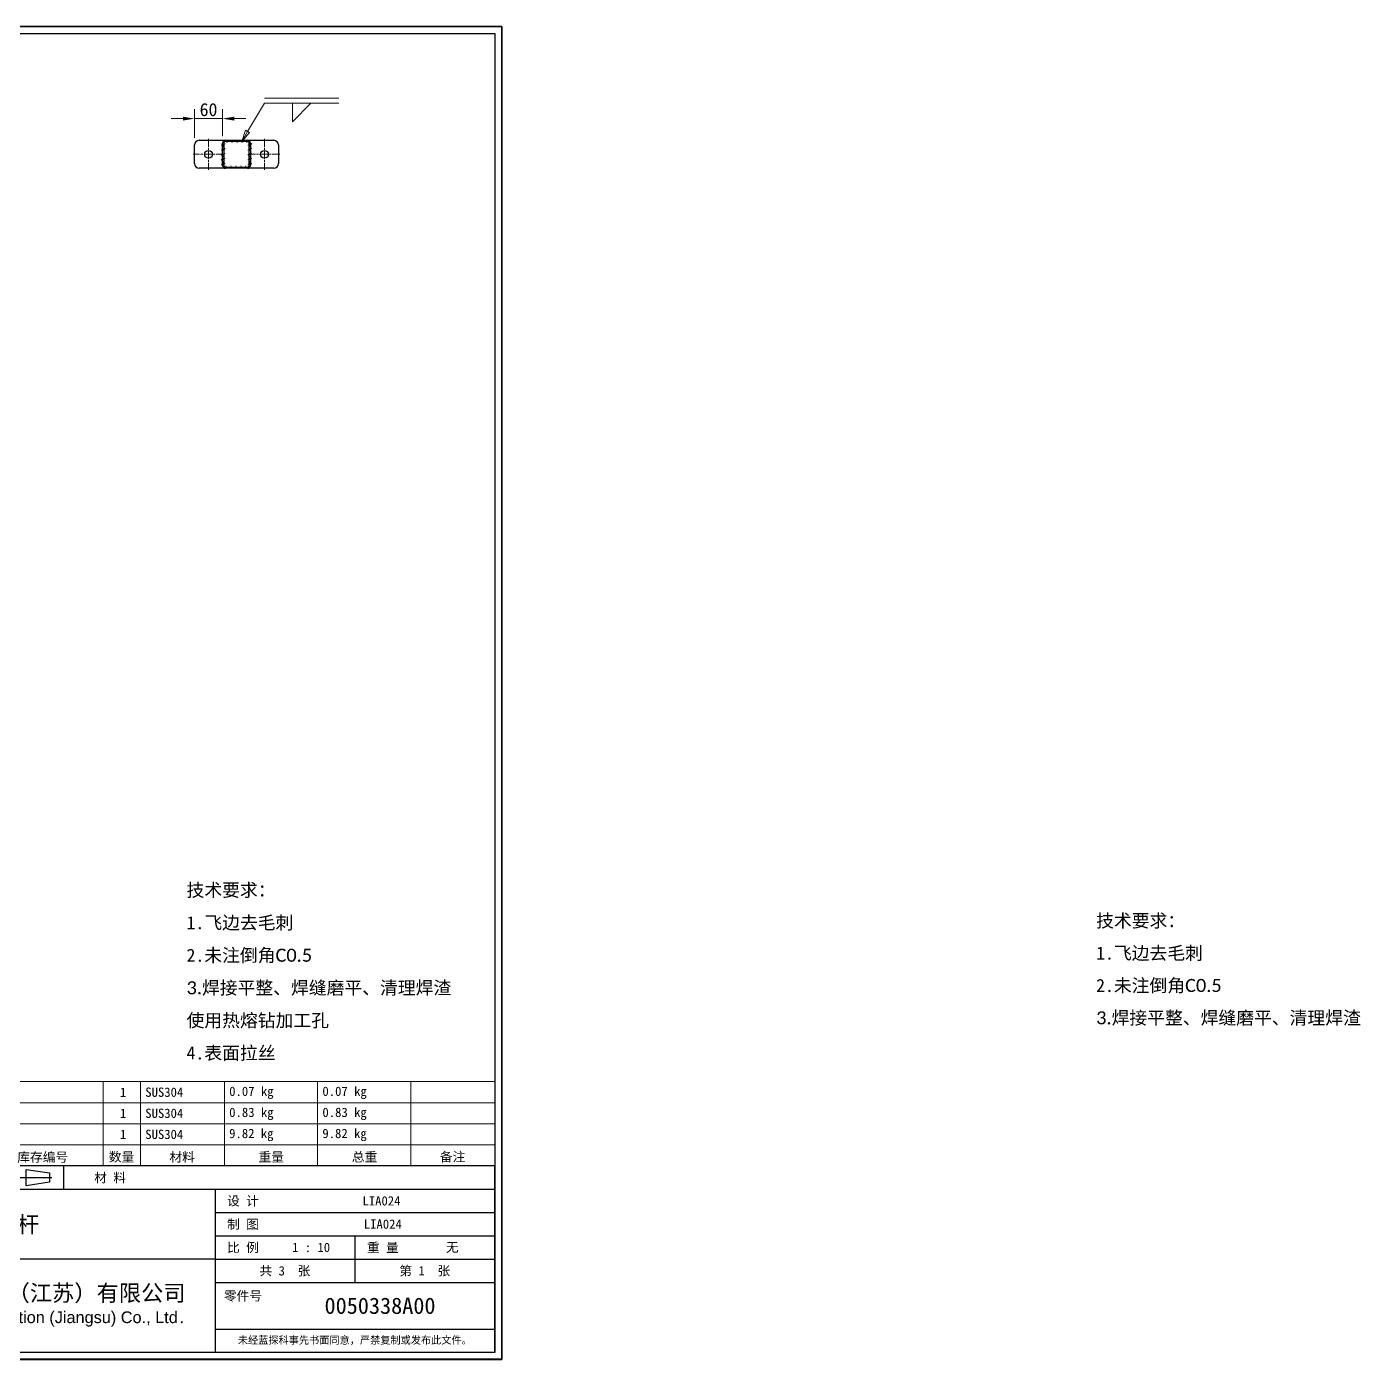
# Model space of a CAD drawing. Header units: millimetres. Extents: x 60 to 5987, y 55 to 2915.
# Drawn here: x 3126 to 5987, y 55 to 2915 of the extents above; entities that cross this region are included whole.
import ezdxf
from ezdxf.enums import TextEntityAlignment as Align

# ---------------------------------------------------------------- set-up
doc = ezdxf.new("R2010")
doc.units = ezdxf.units.MM
doc.header["$LTSCALE"] = 10
doc.linetypes.add('CHAIN', pattern=[0.3543, 0.2362, -0.0295, 0.0591, -0.0295])
doc.linetypes.add('DASHED', pattern=[0.2067, 0.1654, -0.0413])
for name, color, linetype, lineweight in [('1', 7, 'Continuous', 18), ('可见 (ISO)', 7, 'Continuous', 25), ('图框 (ISO)', 7, 'Continuous', 35), ('标题 (ISO)', 7, 'Continuous', 25)]:
    doc.layers.add(name, color=color, linetype=linetype, lineweight=lineweight)
for name, color, linetype, lineweight, true_color in [('中心标记 (ISO)', 1, 'CHAIN', 18, 0xff0000), ('尺寸 (ISO)', 7, 'Continuous', 18, 0x008000), ('符号 (ISO)', 7, 'Continuous', 18, 0x008000), ('隐藏 (ISO)', 5, 'DASHED', 18, 0x0000ff)]:
    doc.layers.add(name, color=color, linetype=linetype, lineweight=lineweight, true_color=true_color)
doc.styles.add('文本样式164', font='SimSun.ttf')
doc.styles.add('文本样式165', font='SimSun.ttf')
doc.styles.add('文本样式74', font='SimSun.ttf')
doc.styles.add('最新国标', font='simfang.ttf')
doc.styles.add('注释文本 (ISO)', font='simfang.ttf')
doc.dimstyles.new('默认 (GB)', dxfattribs={"dimscale": 10, "dimtxt": 2.8, "dimasz": 2.5, "dimexe": 2, "dimexo": 1.5, "dimgap": 0.5, "dimtad": 1, "dimtoh": 1, "dimdsep": 46, "dimtxsty": '最新国标', "dimcen": 0.09, "dimdle": 10, "dimclrd": 256, "dimclre": 256, "dimclrt": 256, "dimaunit": 1, "dimadec": 3, "dimazin": 2, "dimtfac": 0.535714, "dimtdec": 3, "dimtmove": 0, "dimatfit": 3, "dimfxl": 0, "dimtolj": 1, "dimlwd": -1, "dimlwe": -1, "dimarcsym": 0})

# ---------------------------------------------------------------- blocks, each defined once
blk = doc.blocks.new('图框 最新国标')
at = {"layer": '图框 (ISO)'}
for p, q in [((6, 7), (6, 291.5)), ((6, 291.5), (414.5, 291.5)), ((414.5, 291.5), (414.5, 5.5)), ((6, 7), (6, 5.5)), ((6, 7), (6, 5.5)), ((414.5, 5.5), (6, 5.5))]:
    blk.add_line(p, q, dxfattribs=at)
at = {"layer": '图框 (ISO)', "color": 7, "linetype": 'Continuous', "lineweight": 25}
for p, q in [((18, 290), (413, 290)), ((18, 7), (18, 290)), ((18, 290), (413, 290)), ((53, 290), (53, 282)), ((413, 290), (413, 7)), ((413, 290), (413, 7)), ((53, 282), (18, 282)), ((413, 7), (6, 7)), ((413, 7), (18, 7))]:
    blk.add_line(p, q, dxfattribs=at)
at = {"layer": '图框 (ISO)', "style": '文本样式74'}
blk.add_attdef('零件代号_001', (44.43, 287.25), '', height=2.5, rotation=180, dxfattribs=at)
blk = doc.blocks.new('标题栏 最新国标')
at = {"layer": '标题 (ISO)'}
for p, q in [((381.98, -183.84), (196.98, -183.84)), ((196.98, -183.84), (196.98, -223.84)), ((254.48, -183.84), (254.48, -188.84)), ((269.48, -183.84), (269.48, -188.84)), ((281.48, -188.09), (281.48, -184.59)), ((281.48, -184.59), (286.48, -185.34)), ((286.48, -185.34), (286.48, -187.34)), ((289.48, -183.84), (289.48, -188.84)), ((381.98, -223.84), (381.98, -183.84)), ((383.48, -183.84), (383.48, -225.34)), ((286.48, -187.34), (281.48, -188.09)), ((196.98, -188.84), (381.98, -188.84)), ((232.98, -188.84), (232.98, -223.84)), ((321.98, -188.84), (321.98, -223.84)), ((321.98, -193.84), (381.98, -193.84)), ((321.98, -198.84), (381.98, -198.84)), ((351.98, -198.84), (351.98, -208.84)), ((321.98, -203.84), (232.98, -203.84)), ((321.98, -203.84), (381.98, -203.84)), ((321.98, -208.84), (381.98, -208.84)), ((321.98, -218.84), (381.98, -218.84)), ((196.98, -223.84), (381.98, -223.84)), ((383.48, -225.34), (196.98, -225.34))]:
    blk.add_line(p, q, dxfattribs=at)
at = {"layer": '标题 (ISO)', "linetype": 'CHAIN', "ltscale": 5.000333}
blk.add_line((274.98, -184.09), (274.98, -188.59), dxfattribs=at)
at = {"layer": '标题 (ISO)', "linetype": 'CHAIN', "ltscale": 15.834605}
blk.add_line((272.73, -186.34), (286.98, -186.34), dxfattribs=at)
at = {"layer": '标题 (ISO)'}
for radius in [1.75, 1]:
    blk.add_circle((274.98, -186.34), radius, dxfattribs=at)
at = {"layer": '1', "style": '文本样式164'}
for s, p in [('UNIT: mm', (261.98, -186.34)), ('材 料', (299.48, -186.34)), ('设 计', (327.98, -191.34)), ('制 图', (327.98, -196.34)), ('比 例', (327.98, -201.34)), ('重 量', (357.98, -201.34)), ('共 3  张', (336.98, -206.34)), ('第 1  张', (366.98, -206.34))]:
    blk.add_text(s, height=2, dxfattribs=at).set_placement(p, align=Align.MIDDLE_CENTER)
at = {"layer": '标题 (ISO)', "style": '注释文本 (ISO)'}
for s, insert, char_height, attachment_point, line_spacing_factor in [('\\fSimSun|b0|i0;{\\H1.3000;      未注公差角度及线性公差使用m\\P}\\fSimSun|b0|i0;{\\H1.3000;（GB/T1804-2000），未注形位公差使\\P}\\fSimSun|b0|i0;{\\H1.3000;用K级（GB/T 1184-1996）。\\P}\\fSimSun|b0|i0;{\\H1.3000;—————————————————\\P}\\fSimSun|b0|i0;{\\H1.3000;             6以下    ±0.05 mm\\P}\\fSimSun|b0|i0;{\\H1.3000;     6 ～   30以下    ±0.10 mm\\P}\\fSimSun|b0|i0;{\\H1.3000;    30 ～  120以下    ±0.15 mm\\P}\\fSimSun|b0|i0;{\\H1.3000;   120 ～  400以下    ±0.20 mm\\P}\\fSimSun|b0|i0;{\\H1.3000;   400 ～ 1000以下    ±0.30 mm\\P}\\fSimSun|b0|i0;{\\H1.3000;  1000 ～ 2000以下    ±0.50 mm\\P}\\fSimSun|b0|i0;{\\H1.3000;          2000以上    ±0.80 mm\\P}\\fSimSun|b0|i0;{\\H1.3000;\\P}\\fSimSun|b0|i0;{\\H1.3000;           300以下    ±30′\\P}\\fSimSun|b0|i0;{\\H1.3000;   300 ～ 1000以下    ±15′\\P}\\fSimSun|b0|i0;{\\H1.3000;          1000以上    ±5′}', (198.48, -206.63), 1.3, 4, 1.023913), ('{\\fMicrosoft YaHei|b0|i0|c134|p34;\\H1.75x;蓝探科工业自动化（江苏）有限公司\\P\\fArial|b0|i0|c0|p34;\\H0.71429x;Lantech Industrial Automation (Jiangsu) Co., Ltd\\fFangSong|b0|i0|c134|p49;.\\H1.15195x; }', (277.48, -213.84), 2, 5, 0.978695)]:
    blk.add_mtext(s, dxfattribs=dict(at, insert=insert, char_height=char_height, attachment_point=attachment_point, line_spacing_factor=line_spacing_factor))
at = {"layer": '标题 (ISO)', "attachment_point": 5, "style": '注释文本 (ISO)'}
for s, insert, char_height in [('\\fFangSong|b0|i0;LIA024', (357.98, -196.34), 2), ('\\fFangSong|b0|i0;零件号', (327.98, -211.84), 2), ('\\fSimSun|b0|i0;{\\H1.6000;未经蓝探科事先书面同意，严禁复制或发布此文件。}', (351.98, -221.34), 1.6)]:
    blk.add_mtext(s, dxfattribs=dict(at, insert=insert, char_height=char_height))
at = {"layer": '标题 (ISO)', "style": '注释文本 (ISO)'}
blk.add_attdef('材料', text='', height=2, dxfattribs=at).set_placement((324.48, -186.34), align=Align.MIDDLE_CENTER)
at = {"layer": '标题 (ISO)'}
for tag, p, height, style in [('设计人_001', (353.61, -192.33), 2, '注释文本 (ISO)'), ('库存编号_001', (269.96, -198.13), 3.5, '文本样式165'), ('视图比例_001', (338.51, -202.33), 2, '注释文本 (ISO)'), ('质量\\P3;_001', (371.53, -202.3), 2, '注释文本 (ISO)'), ('零件代号_001', (345.48, -215.59), 3.5, '文本样式165')]:
    blk.add_attdef(tag, p, '', height=height, dxfattribs=dict(at, style=style))
blk = doc.blocks.new('Caterpillar1')
at = {"layer": '符号 (ISO)'}
for centre in [(355.97, 266.86), (357.04, 266.86), (358.11, 266.86), (359.17, 266.86), (360.24, 266.86)]:
    blk.add_arc(centre, 0.45, 138.1897, 221.8103, dxfattribs=at)
blk = doc.blocks.new('Caterpillar2')
at = {"layer": '符号 (ISO)'}
for centre in [(354.86, 266.72), (354.86, 265.66), (354.86, 264.61), (354.86, 263.55), (354.86, 262.5)]:
    blk.add_arc(centre, 0.45, 228.1897, 311.8103, dxfattribs=at)
blk = doc.blocks.new('Caterpillar3')
at = {"layer": '符号 (ISO)'}
for centre in [(355, 261.36), (356.06, 261.36), (357.11, 261.36), (358.17, 261.36), (359.22, 261.36)]:
    blk.add_arc(centre, 0.45, 318.1897, 41.8103, dxfattribs=at)
blk = doc.blocks.new('Caterpillar4')
at = {"layer": '符号 (ISO)'}
for centre in [(360.36, 265.72), (360.36, 264.67), (360.36, 263.61), (360.36, 262.56), (360.36, 261.5)]:
    blk.add_arc(centre, 0.45, 48.1897, 131.8103, dxfattribs=at)
blk = doc.blocks.new('Caterpillar5')
at = {"layer": '符号 (ISO)'}
for centre in [(354.61, 265.74), (354.61, 264.68), (354.61, 263.61), (354.61, 262.55), (354.61, 261.48)]:
    blk.add_arc(centre, 0.45, 48.1897, 131.8103, dxfattribs=at)
blk = doc.blocks.new('Caterpillar6')
at = {"layer": '符号 (ISO)'}
for centre in [(360.61, 266.74), (360.61, 265.67), (360.61, 264.61), (360.61, 263.54), (360.61, 262.48)]:
    blk.add_arc(centre, 0.45, 228.1897, 311.8103, dxfattribs=at)
blk = doc.blocks.new('焊接符号标识符1')
at = {"layer": '符号 (ISO)'}
for p, q in [((359.99, 269.01), (363.59, 275.1)), ((363.59, 275.1), (379.59, 275.1)), ((369.59, 275.1), (373.59, 275.1)), ((373.59, 275.1), (369.59, 271.1)), ((369.59, 271.1), (369.59, 275.1)), ((359.56, 269.27), (358.72, 266.86)), ((359.99, 269.01), (358.72, 266.86)), ((360.42, 268.76), (359.56, 269.27)), ((358.72, 266.86), (360.42, 268.76))]:
    blk.add_line(p, q, dxfattribs=at)
at = {"layer": '符号 (ISO)', "linetype": 'DASHED', "ltscale": 12.901145}
blk.add_line((363.59, 276.15), (379.59, 276.15), dxfattribs=at)
at = {"layer": '符号 (ISO)', "flags": 128}
blk.add_lwpolyline([(359.56, 269.27), (358.72, 266.86), (360.42, 268.76), (359.56, 269.27)], dxfattribs=at)
at = {"layer": '符号 (ISO)'}
blk.add_solid([(359.56, 269.27), (358.72, 266.86), (360.42, 268.76), (359.56, 269.27)], dxfattribs=at)
blk = doc.blocks.new('*D59')
at = {"layer": 'Defpoints', "color": 0, "transparency": 16777216}
for p in [(3546.1, 2717.6), (3486.1, 2661.1), (3546.1, 2664.9)]:
    blk.add_point(p, dxfattribs=at)
at = {"layer": '尺寸 (ISO)', "color": 116, "true_color": 0x00803f, "transparency": 16777216}
for p, q in [((3486.1, 2676.1), (3486.1, 2737.6)), ((3546.1, 2679.9), (3546.1, 2737.6)), ((3461.1, 2717.6), (3436.1, 2717.6)), ((3486.1, 2717.6), (3546.1, 2717.6)), ((3571.1, 2717.6), (3596.1, 2717.6))]:
    blk.add_line(p, q, dxfattribs=at)
for points in [[(3461.1, 2721.8), (3461.1, 2713.5), (3486.1, 2717.6)], [(3571.1, 2721.8), (3571.1, 2713.5), (3546.1, 2717.6)]]:
    blk.add_solid(points, dxfattribs=at)
at = {"layer": '尺寸 (ISO)', "transparency": 16777216, "insert": (3516.1, 2736.8), "char_height": 28, "attachment_point": 5, "style": '最新国标'}
blk.add_mtext('\\A1;60', dxfattribs=at)
blk = doc.blocks.new('明细栏')
at = {"layer": '符号 (ISO)'}
for p, q in [((413, 65.1), (270.2, 65.1)), ((270.2, 65.1), (270.2, 51.53)), ((278.2, 65.1), (278.2, 51.53)), ((303.6, 65.1), (303.6, 51.53)), ((329, 65.1), (329, 51.53)), ((337, 65.1), (337, 51.53)), ((355, 65.1), (355, 51.53)), ((375, 65.1), (375, 51.53)), ((395, 65.1), (395, 51.53)), ((413, 65.1), (413, 51.53)), ((413, 60.58), (270.2, 60.58)), ((413, 56.05), (270.2, 56.05)), ((413, 51.53), (270.2, 51.53)), ((270.2, 47), (270.2, 51.53)), ((278.2, 47), (278.2, 51.53)), ((303.6, 47), (303.6, 51.53)), ((329, 47), (329, 51.53)), ((337, 47), (337, 51.53)), ((355, 47), (355, 51.53)), ((375, 47), (375, 51.53)), ((395, 47), (395, 51.53)), ((413, 47), (413, 51.53)), ((413, 47), (270.2, 47))]:
    blk.add_line(p, q, dxfattribs=at)
at = {"layer": '符号 (ISO)', "char_height": 2, "attachment_point": 7, "style": '注释文本 (ISO)'}
for s, insert in [('3', (273.63, 61.8)), ('0050338A02', (279.24, 61.79)), ('封板', (304.74, 61.28)), ('1', (332.61, 61.82)), ('SUS304', (338.03, 61.8)), ('0.07 kg', (356.04, 61.37)), ('0.07 kg', (376.04, 61.37)), ('2', (273.61, 57.3)), ('0050338A01', (279.24, 57.27)), ('地脚', (304.73, 56.72)), ('1', (332.61, 57.3)), ('SUS304', (338.03, 57.28)), ('0.83 kg', (356.04, 56.85)), ('0.83 kg', (376.04, 56.85)), ('1', (273.81, 52.77)), ('60x60x2.5-2195', (279.24, 52.74)), ('方管 ', (304.79, 52.26)), ('1', (332.61, 52.77)), ('SUS304', (338.03, 52.75)), ('9.82 kg', (356.03, 52.32)), ('9.82 kg', (376.03, 52.32)), ('序号', (271.42, 47.71)), ('代号', (288.19, 47.73)), ('库存编号', (310.58, 47.66)), ('数量', (330.21, 47.72)), ('材料', (343.21, 47.68)), ('重量', (362.33, 47.78)), ('总重', (382.36, 47.75)), ('备注', (401.25, 47.74))]:
    blk.add_mtext(s, dxfattribs=dict(at, insert=insert))

msp = doc.modelspace()

# ---------------------------------------------------------------- linework, layer by layer
at = {"layer": '中心标记 (ISO)', "ltscale": 7.389429}
for p, q in [((3516.091, 2674.351), (3516.091, 2607.851)), ((3636.091, 2674.351), (3636.091, 2607.851)), ((3549.341, 2641.101), (3482.841, 2641.101)), ((3669.341, 2641.101), (3602.841, 2641.101))]:
    msp.add_line(p, q, dxfattribs=at)
at = {"layer": '可见 (ISO)'}
for p, q in [((3486.091, 2621.101), (3486.091, 2661.101)), ((3496.091, 2671.101), (3552.341, 2671.101)), ((3546.091, 2617.351), (3546.091, 2664.851)), ((3548.591, 2664.851), (3548.591, 2617.351)), ((3548.591, 2664.601), (3548.591, 2617.601)), ((3552.341, 2671.101), (3599.841, 2671.101)), ((3599.841, 2668.601), (3552.341, 2668.601)), ((3599.591, 2668.601), (3552.591, 2668.601)), ((3599.841, 2671.101), (3656.091, 2671.101)), ((3603.591, 2617.351), (3603.591, 2664.851)), ((3603.591, 2617.601), (3603.591, 2664.601)), ((3606.091, 2664.851), (3606.091, 2617.351)), ((3666.091, 2661.101), (3666.091, 2621.101)), ((3552.341, 2611.101), (3496.091, 2611.101)), ((3552.341, 2613.601), (3599.841, 2613.601)), ((3599.841, 2611.101), (3552.341, 2611.101)), ((3552.591, 2613.601), (3599.591, 2613.601)), ((3656.091, 2611.101), (3599.841, 2611.101))]:
    msp.add_line(p, q, dxfattribs=at)
for centre in [(3516.091, 2641.101), (3636.091, 2641.101)]:
    msp.add_circle(centre, 8.25, dxfattribs=at)
for centre, radius, start, end in [((3496.091, 2661.101), 10, 90, 180), ((3552.341, 2664.851), 6.25, 90, 180), ((3552.341, 2664.851), 3.75, 90, 180), ((3552.591, 2664.601), 4, 90, 180), ((3599.591, 2664.601), 4, 0, 90), ((3599.841, 2664.851), 6.25, 0, 90), ((3599.841, 2664.851), 3.75, 0, 90), ((3656.091, 2661.101), 10, 0, 90), ((3496.091, 2621.101), 10, 180, 270), ((3552.341, 2617.351), 6.25, 180, 270), ((3552.591, 2617.601), 4, 180, 270), ((3552.341, 2617.351), 3.75, 180, 270), ((3599.591, 2617.601), 4, 270, 0), ((3599.841, 2617.351), 6.25, 270, 0), ((3599.841, 2617.351), 3.75, 270, 0), ((3656.091, 2621.101), 10, 270, 0)]:
    msp.add_arc(centre, radius, start, end, dxfattribs=at)
at = {"layer": '隐藏 (ISO)', "ltscale": 0.476074}
for p, q in [((3557.091, 2671.101), (3557.091, 2668.601)), ((3557.767, 2668.601), (3557.767, 2671.101)), ((3559.591, 2671.101), (3559.591, 2668.601)), ((3560.267, 2668.601), (3560.267, 2671.101)), ((3564.091, 2671.101), (3564.091, 2668.601)), ((3564.414, 2668.601), (3564.414, 2671.101)), ((3564.767, 2668.601), (3564.767, 2671.101)), ((3565.091, 2668.601), (3565.091, 2671.101)), ((3566.914, 2668.601), (3566.914, 2671.101)), ((3567.591, 2668.601), (3567.591, 2671.101)), ((3571.414, 2668.601), (3571.414, 2671.101)), ((3572.091, 2668.601), (3572.091, 2671.101)), ((3580.091, 2671.101), (3580.091, 2668.601)), ((3580.767, 2668.601), (3580.767, 2671.101)), ((3584.591, 2671.101), (3584.591, 2668.601)), ((3585.267, 2668.601), (3585.267, 2671.101)), ((3587.091, 2671.101), (3587.091, 2668.601)), ((3587.414, 2668.601), (3587.414, 2671.101)), ((3587.767, 2668.601), (3587.767, 2671.101)), ((3588.091, 2668.601), (3588.091, 2671.101)), ((3591.914, 2668.601), (3591.914, 2671.101)), ((3592.591, 2668.601), (3592.591, 2671.101)), ((3594.414, 2668.601), (3594.414, 2671.101)), ((3595.091, 2668.601), (3595.091, 2671.101)), ((3548.591, 2660.101), (3546.091, 2660.101)), ((3546.091, 2659.425), (3548.591, 2659.425)), ((3548.591, 2657.601), (3546.091, 2657.601)), ((3546.091, 2656.925), (3548.591, 2656.925)), ((3546.091, 2652.778), (3548.591, 2652.778)), ((3546.091, 2652.101), (3548.591, 2652.101)), ((3546.091, 2650.278), (3548.591, 2650.278)), ((3546.091, 2649.601), (3548.591, 2649.601)), ((3548.591, 2637.101), (3546.091, 2637.101)), ((3546.091, 2636.425), (3548.591, 2636.425)), ((3548.591, 2632.601), (3546.091, 2632.601)), ((3606.091, 2660.101), (3603.591, 2660.101)), ((3603.591, 2659.425), (3606.091, 2659.425)), ((3606.091, 2657.601), (3603.591, 2657.601)), ((3603.591, 2656.925), (3606.091, 2656.925)), ((3603.591, 2652.778), (3606.091, 2652.778)), ((3603.591, 2652.101), (3606.091, 2652.101)), ((3603.591, 2650.278), (3606.091, 2650.278)), ((3603.591, 2649.601), (3606.091, 2649.601)), ((3606.091, 2637.101), (3603.591, 2637.101)), ((3603.591, 2636.425), (3606.091, 2636.425)), ((3606.091, 2632.601), (3603.591, 2632.601)), ((3548.591, 2631.925), (3546.091, 2631.925)), ((3548.591, 2630.101), (3546.091, 2630.101)), ((3546.091, 2629.778), (3548.591, 2629.778)), ((3546.091, 2629.425), (3548.591, 2629.425)), ((3546.091, 2629.101), (3548.591, 2629.101)), ((3548.591, 2625.278), (3546.091, 2625.278)), ((3546.091, 2624.601), (3548.591, 2624.601)), ((3546.091, 2622.778), (3548.591, 2622.778)), ((3546.091, 2622.101), (3548.591, 2622.101)), ((3557.091, 2613.601), (3557.091, 2611.101)), ((3557.767, 2613.601), (3557.767, 2611.101)), ((3559.591, 2613.601), (3559.591, 2611.101)), ((3560.267, 2611.101), (3560.267, 2613.601)), ((3564.091, 2613.601), (3564.091, 2611.101)), ((3564.414, 2613.601), (3564.414, 2611.101)), ((3564.767, 2611.101), (3564.767, 2613.601)), ((3565.091, 2611.101), (3565.091, 2613.601)), ((3566.914, 2611.101), (3566.914, 2613.601)), ((3567.591, 2611.101), (3567.591, 2613.601)), ((3571.414, 2611.101), (3571.414, 2613.601)), ((3572.091, 2611.101), (3572.091, 2613.601)), ((3580.091, 2613.601), (3580.091, 2611.101)), ((3580.767, 2611.101), (3580.767, 2613.601)), ((3584.591, 2613.601), (3584.591, 2611.101)), ((3585.267, 2613.601), (3585.267, 2611.101)), ((3587.091, 2613.601), (3587.091, 2611.101)), ((3587.414, 2611.101), (3587.414, 2613.601)), ((3587.767, 2613.601), (3587.767, 2611.101)), ((3588.091, 2611.101), (3588.091, 2613.601)), ((3591.914, 2613.601), (3591.914, 2611.101)), ((3592.591, 2611.101), (3592.591, 2613.601)), ((3594.414, 2613.601), (3594.414, 2611.101)), ((3595.091, 2611.101), (3595.091, 2613.601)), ((3603.591, 2631.925), (3606.091, 2631.925)), ((3606.091, 2630.101), (3603.591, 2630.101)), ((3603.591, 2629.778), (3606.091, 2629.778)), ((3603.591, 2629.425), (3606.091, 2629.425)), ((3603.591, 2629.101), (3606.091, 2629.101)), ((3603.591, 2625.278), (3606.091, 2625.278)), ((3603.591, 2624.601), (3606.091, 2624.601)), ((3603.591, 2622.778), (3606.091, 2622.778)), ((3603.591, 2622.101), (3606.091, 2622.101))]:
    msp.add_line(p, q, dxfattribs=at)

# ---------------------------------------------------------------- block references
at = {"xscale": 10, "yscale": 10, "zscale": 10}
for name, p, values in [('图框 最新国标', (0, 0), {'零件代号_001': '0050338A00'}), ('标题栏 最新国标', (310.175, 2308.443), {'零件代号_001': '0050338A00', '库存编号_001': '支撑杆', '质量\\P3;_001': '无', '视图比例_001': '1 : 10', '设计人_001': 'LIA024'})]:
    msp.add_blockref(name, p, dxfattribs=at).add_auto_attribs(values)
at = {"layer": '符号 (ISO)', "xscale": 10, "yscale": 10, "zscale": 10}
for name in ['焊接符号标识符1', 'Caterpillar5', 'Caterpillar2', 'Caterpillar1', 'Caterpillar4', 'Caterpillar6', 'Caterpillar3', '明细栏']:
    msp.add_blockref(name, (0, 0), dxfattribs=at)

# ---------------------------------------------------------------- texts
at = {"layer": '符号 (ISO)', "char_height": 28, "width": 620.34863, "attachment_point": 4, "style": '注释文本 (ISO)'}
for s, insert, line_spacing_factor in [('\\fFangSong|b0|i0;{\\H28.0000;技术要求：\\P}\\fFangSong|b0|i0;{\\H28.0000;1.飞边去毛刺\\P}\\fFangSong|b0|i0;{\\H28.0000;2.未注倒角}\\fCalibri|b0|i0;{\\H28.0000;C0.5}\\fFangSong|b0|i0;{\\H28.0000;\\P}\\fCalibri|b0|i0;{\\H28.0000;3.}\\fFangSong|b0|i0;{\\H28.0000;焊接平整、焊缝磨平、清理焊渣\\P}\\fFangSong|b0|i0;{\\H28.0000;使用热熔钻加工孔\\P}\\fFangSong|b0|i0;{\\H28.0000;4.表面拉丝}', (3468.942, 885.738), 1.497812), ('\\fFangSong|b0|i0;{\\H28.0000;技术要求：\\P}\\fFangSong|b0|i0;{\\H28.0000;1.飞边去毛刺\\P}\\fFangSong|b0|i0;{\\H28.0000;2.未注倒角}\\fCalibri|b0|i0;{\\H28.0000;C0.5}\\fFangSong|b0|i0;{\\H28.0000;\\P}\\fCalibri|b0|i0;{\\H28.0000;3.}\\fFangSong|b0|i0;{\\H28.0000;焊接平整、焊缝磨平、清理焊渣}', (5420.393, 890.487), 1.488394)]:
    msp.add_mtext(s, dxfattribs=dict(at, insert=insert, line_spacing_factor=line_spacing_factor))

# ---------------------------------------------------------------- dimensions: what is measured, and where the dimension line sits
at = {"layer": '尺寸 (ISO)', "color": 116, "true_color": 0x00803f}
dim = msp.add_linear_dim(base=(3546.091, 2717.633), p1=(3486.091, 2661.101), p2=(3546.091, 2664.851), dimstyle='默认 (GB)', override={"dimgap": 0.5, "dimtoh": 0, "dimdec": 2, "dimtol": 0, "dimlim": 0, "dimtp": 0, "dimtm": 0, "dimtdec": 3, "dimtofl": 1, "dimatfit": 1}, dxfattribs=at)
dim.commit()
dim.dimension.update_dxf_attribs({"geometry": '*D59', "text_midpoint": (3516.091, 2717.633), "dimtype": 160})

doc.saveas('drawing.dxf')
